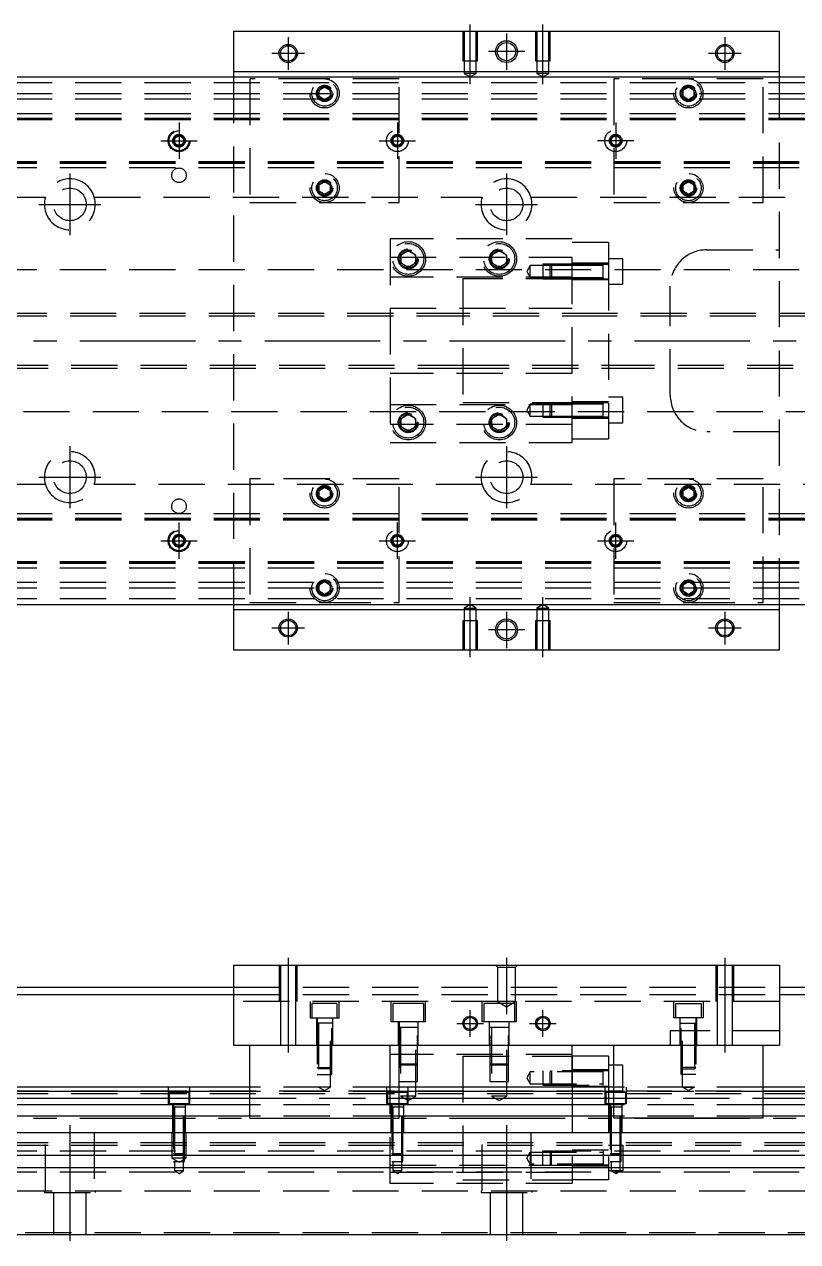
# Model space of a CAD drawing. Extents: x -13 to 801, y -276 to 87.
# Drawn here: x 174.5 to 387, y -247.7 to 87 of the extents above; entities that cross this region are included whole.
import ezdxf

# ---------------------------------------------------------------- set-up
doc = ezdxf.new("R2010")
doc.units = 0
doc.linetypes.add('CENTER', pattern=[50.8, 31.75, -6.35, 6.35, -6.35])
doc.linetypes.add('DASHED', pattern=[19.05, 12.7, -6.35])
doc.layers.get('0').update_dxf_attribs({"linetype": 'CONTINUOUS'})
doc.layers.add('CENTER', color=1, linetype='CENTER')

msp = doc.modelspace()

# ---------------------------------------------------------------- linework, layer by layer
at = {"color": 7, "linetype": 'CONTINUOUS'}
for p, q in [((232, 85), (232, 74)), ((382, 85), (232, 85)), ((382, 74), (382, 85)), ((232, 74), (382, 74)), ((232, 74), (232, 72.5)), ((382, 72.5), (382, 74)), ((611, 72.5), (3, 72.5)), ((3, -72.5), (611, -72.5)), ((232, -72.5), (232, -74)), ((382, -74), (382, -72.5)), ((232, -74), (232, -85)), ((382, -74), (232, -74)), ((382, -85), (382, -74)), ((232, -85), (382, -85)), ((232, -171.72), (232, -193.72)), ((232, -171.72), (382, -171.72)), ((382, -171.72), (382, -193.72)), ((3, -177.72), (232, -177.72)), ((11, -179.72), (232, -179.72)), ((382, -177.72), (611, -177.72)), ((382, -179.72), (603, -179.72)), ((232, -193.72), (382, -193.72)), ((236.5, -213.72), (236.5, -193.72)), ((277.5, -213.72), (277.5, -193.72)), ((325, -205.22), (325, -193.72)), ((336.5, -213.72), (336.5, -193.72)), ((377.5, -213.72), (377.5, -193.72)), ((335, -196.72), (325, -196.72)), ((325, -196.72), (325, -205.22)), ((335, -196.72), (335, -205.22)), ((336.5, -199.22), (335, -199.22)), ((236.5, -205.22), (17, -205.22)), ((236.5, -206.472272), (17, -206.472272)), ((336.5, -205.22), (277.5, -205.22)), ((336.5, -206.472272), (277.5, -206.472272)), ((597, -205.22), (377.5, -205.22)), ((597, -206.472272), (377.5, -206.472272)), ((17, -208.24668), (236.5, -208.24668)), ((236.5, -210.143076), (17, -210.143076)), ((277.5, -208.24668), (336.5, -208.24668)), ((336.5, -210.143076), (277.5, -210.143076)), ((377.5, -208.24668), (597, -208.24668)), ((597, -210.143076), (377.5, -210.143076)), ((236.5, -213.197372), (17, -213.197372)), ((236.5, -213.72), (277.5, -213.72)), ((336.5, -213.197372), (277.5, -213.197372)), ((377.5, -213.72), (336.5, -213.72)), ((597, -213.197372), (377.5, -213.197372)), ((17, -217.72), (597, -217.72)), ((597, -224.02), (17, -224.02)), ((597, -227.42), (17, -227.42)), ((17, -245.72), (597, -245.72))]:
    msp.add_line(p, q, dxfattribs=at)
at = {"color": 3, "linetype": 'DASHED'}
for p, q in [((295.000006, 85), (295.000006, 77)), ((295.35, 85), (295.35, 77)), ((298.65, 77), (298.65, 85)), ((298.999994, 77), (298.999994, 85)), ((315.000006, 85), (315.000006, 77)), ((315.35, 85), (315.35, 77)), ((318.65, 77), (318.65, 85)), ((318.999994, 77), (318.999994, 85)), ((295.000006, 77), (298.999994, 77)), ((295.35, 77), (295.35, 73.5)), ((298.65, 73.5), (298.65, 77)), ((315.000006, 77), (318.999994, 77)), ((315.35, 77), (315.35, 73.5)), ((318.65, 73.5), (318.65, 77)), ((17, 71), (597, 71)), ((232, 72.5), (232, -72.5)), ((236.5, 72), (236.5, 38)), ((257, 72), (236.5, 72)), ((277.5, 72), (257, 72)), ((277.5, 38), (277.5, 72)), ((298.65, 73.5), (295.35, 73.5)), ((295.35, 73.5), (297, 72.547372)), ((297, 72.547372), (298.65, 73.5)), ((318.65, 73.5), (315.35, 73.5)), ((315.35, 73.5), (317, 72.547372)), ((317, 72.547372), (318.65, 73.5)), ((357, 72), (336.5, 72)), ((336.5, 72), (336.5, 38)), ((377.5, 72), (357, 72)), ((377.5, 38), (377.5, 72)), ((382, -72.5), (382, 72.5)), ((17, 68), (597, 68)), ((255, 68), (255.023172, 68.30356)), ((255.5, 68.866026), (257, 69.73205)), ((255.5, 67.133974), (255.5, 68.866026)), ((257, 66.26795), (255.5, 67.133974)), ((257, 69.73205), (258.5, 68.866026)), ((258.5, 67.133974), (257, 66.26795)), ((258.5, 68.866026), (258.5, 67.133974)), ((355.5, 68.866026), (357, 69.73205)), ((355.5, 67.133974), (355.5, 68.866026)), ((357, 66.26795), (355.5, 67.133974)), ((357, 69.73205), (358.5, 68.866026)), ((358.5, 67.133974), (357, 66.26795)), ((358.5, 68.866026), (358.5, 67.133974)), ((358.973226, 68.326156), (359, 68)), ((17, 66.5), (597, 66.5)), ((17, 62.5), (597, 62.5)), ((17, 61.247728), (597, 61.247728)), ((17, 61.1147), (597, 61.1147)), ((17, 61.1), (597, 61.1)), ((17, 60.8), (597, 60.8)), ((215.75, 55.721688), (217, 56.443376)), ((215.75, 54.278312), (215.75, 55.721688)), ((217, 53.556624), (215.75, 54.278312)), ((217, 56.443376), (218.25, 55.721688)), ((218.25, 54.278312), (217, 53.556624)), ((218.25, 55.721688), (218.25, 54.278312)), ((218.477374, 55.25955), (218.5, 55)), ((597, 49.2), (17, 49.2)), ((597, 48.9), (17, 48.9)), ((597, 48.8853), (17, 48.8853)), ((597, 48.752272), (17, 48.752272)), ((597, 47.5), (17, 47.5)), ((255.5, 42.866026), (257, 43.73205)), ((257, 43.73205), (258.5, 42.866026)), ((355.5, 42.866026), (357, 43.73205)), ((357, 43.73205), (358.5, 42.866026)), ((255.5, 41.133974), (255.5, 42.866026)), ((257, 40.26795), (255.5, 41.133974)), ((258.5, 41.133974), (257, 40.26795)), ((258.5, 42.866026), (258.5, 41.133974)), ((258.973226, 42.326156), (259, 42)), ((355.5, 41.133974), (355.5, 42.866026)), ((357, 40.26795), (355.5, 41.133974)), ((358.5, 41.133974), (357, 40.26795)), ((358.5, 42.866026), (358.5, 41.133974)), ((358.973226, 42.326156), (359, 42)), ((73.708204, 39.5), (180.291796, 39.5)), ((193.708204, 39.5), (300.291796, 39.5)), ((236.5, 38), (277.5, 38)), ((313.708204, 39.5), (420.291796, 39.5)), ((336.5, 38), (377.5, 38)), ((275, 28), (275, -28)), ((325, 28), (275, 28)), ((325, -28), (325, 28)), ((335, 27), (325, 27)), ((335, 27), (335, 20.976176)), ((278, 23.6547), (280, 24.809402)), ((278, 21.3453), (278, 23.6547)), ((280, 24.809402), (282, 23.6547)), ((282, 23.6547), (282, 21.3453)), ((303, 23.6547), (305, 24.809402)), ((303, 21.3453), (303, 23.6547)), ((305, 24.809402), (307, 23.6547)), ((307, 23.6547), (307, 21.3453)), ((362, 25), (382, 25)), ((275, 23), (325, 23)), ((280, 20.190598), (278, 21.3453)), ((282, 21.3453), (280, 20.190598)), ((282.483582, 22.786038), (282.5, 22.5)), ((305, 20.190598), (303, 21.3453)), ((307, 21.3453), (305, 20.190598)), ((307.483582, 22.786038), (307.5, 22.5)), ((313.5, 20.702558), (312.547372, 19.052558)), ((313.5, 17.402558), (313.5, 20.702558)), ((317, 20.702558), (313.5, 20.702558)), ((317, 21.052554), (317, 17.052564)), ((319.35, 21.052554), (317, 21.052554)), ((319, 20.702558), (317, 20.702558)), ((319.35, 21.052558), (319, 20.702558)), ((319, 17.402558), (319, 20.702558)), ((325, 20.702558), (319, 20.702558)), ((325, 20.702558), (319, 20.702558)), ((319.35, 21.052558), (319.35, 17.052558)), ((325, 21.052556), (319.35, 21.052558)), ((325, 21.052554), (319.35, 21.052554)), ((335, 21.302558), (325, 21.302558)), ((333.605, 21.052558), (325, 21.052556)), ((335, 20.976176), (325, 20.976176)), ((333.6, 20.702558), (325, 20.702558)), ((335, 21.052558), (333.595, 21.052558)), ((333.6, 17.052554), (333.6, 21.052564)), ((333.6, 17.052554), (333.6, 21.052564)), ((333.6, 20.702558), (333.6, 21.052564)), ((333.6, 20.836098), (333.6, 21.052558)), ((333.6, 21.052558), (333.6, 20.835892)), ((339, 22.552558), (335, 22.552558)), ((335, 20.976176), (335, -20.976176)), ((339, 15.552558), (339, 22.552558)), ((597, 19.5), (78.969694, 19.5)), ((325, 17.5), (275, 17.5)), ((295, 17), (295, -17)), ((325, 17), (295, 17)), ((312.547372, 19.052558), (313.5, 17.402558)), ((313.5, 17.402558), (317, 17.402558)), ((317, 17.402558), (319, 17.402558)), ((317, 17.052564), (319.35, 17.052564)), ((319, 17.402558), (325, 17.402558)), ((319, 17.402558), (319.35, 17.052558)), ((319, 17.402558), (325, 17.402558)), ((319.35, 17.052564), (325, 17.052564)), ((319.35, 17.052558), (325, 17.052562)), ((325, 17.402558), (333.6, 17.402558)), ((325, 17.052562), (333.605, 17.052558)), ((325, 16.802558), (335, 16.802558)), ((333.595, 17.052558), (335, 17.052558)), ((333.6, 17.052554), (333.6, 17.402558)), ((333.6, 17.269268), (333.6, 17.052558)), ((333.6, 17.052558), (333.6, 17.26902)), ((335, 15.552558), (339, 15.552558)), ((352, -15), (352, 15)), ((295, 7.5), (54, 7.5)), ((295, 6.75), (54, 6.75)), ((275, 9), (325, 9)), ((335, 7.5), (295, 7.5)), ((335, 7.499994), (295, 7.499994)), ((335, 6.75), (295, 6.75)), ((335, 6.75), (295, 6.75)), ((547.005, 7.5), (335, 7.5)), ((547, 6.75), (335, 6.75)), ((54, -6.75), (295, -6.75)), ((54, -7.5), (295, -7.5)), ((325, -9), (275, -9)), ((295, -6.75), (335, -6.75)), ((295, -6.75), (335, -6.75)), ((295, -7.499994), (335, -7.499994)), ((295, -7.5), (335, -7.5)), ((335, -6.75), (547, -6.75)), ((335, -7.5), (547.005, -7.5)), ((339, -15.552558), (335, -15.552558)), ((339, -22.552558), (339, -15.552558)), ((78.969694, -19.5), (597, -19.5)), ((275, -17.5), (325, -17.5)), ((295, -17), (325, -17)), ((313.5, -17.402558), (312.547372, -19.052558)), ((312.547372, -19.052558), (313.5, -20.702558)), ((313.5, -20.702558), (313.5, -17.402558)), ((317, -17.402558), (313.5, -17.402558)), ((317, -17.052564), (317, -21.052554)), ((319.35, -17.052564), (317, -17.052564)), ((319, -17.402558), (317, -17.402558)), ((319.35, -17.052558), (319, -17.402558)), ((319, -20.702558), (319, -17.402558)), ((325, -17.402558), (319, -17.402558)), ((325, -17.402558), (319, -17.402558)), ((319.35, -17.052558), (319.35, -21.052558)), ((325, -17.052562), (319.35, -17.052558)), ((325, -17.052564), (319.35, -17.052564)), ((335, -16.802558), (325, -16.802558)), ((333.605, -17.052558), (325, -17.052562)), ((333.6, -17.402558), (325, -17.402558)), ((335, -17.052558), (333.595, -17.052558)), ((333.6, -21.052564), (333.6, -17.052554)), ((333.6, -21.051878), (333.6, -17.052554)), ((333.6, -17.26902), (333.6, -17.052558)), ((333.6, -17.052558), (333.6, -17.269226)), ((325, -23), (275, -23)), ((278, -21.3453), (280, -20.190598)), ((278, -23.6547), (278, -21.3453)), ((280, -20.190598), (282, -21.3453)), ((282, -21.3453), (282, -23.6547)), ((282.483582, -22.213962), (282.5, -22.5)), ((302.5, -22.5), (302.518502, -22.196412)), ((303, -21.3453), (305, -20.190598)), ((303, -23.6547), (303, -21.3453)), ((305, -20.190598), (307, -21.3453)), ((307, -21.3453), (307, -23.6547)), ((313.5, -20.702558), (317, -20.702558)), ((317, -20.702558), (319, -20.702558)), ((317, -21.052554), (319.35, -21.052554)), ((319, -20.702558), (325, -20.702558)), ((319, -20.702558), (319.35, -21.052558)), ((319, -20.702558), (325, -20.702558)), ((319.35, -21.052554), (325, -21.052554)), ((319.35, -21.052558), (325, -21.052556)), ((325, -20.702558), (333.6, -20.702558)), ((335, -20.976176), (325, -20.976176)), ((325, -21.052556), (333.605, -21.052558)), ((325, -21.302558), (335, -21.302558)), ((333.595, -21.052558), (335, -21.052558)), ((333.6, -20.83585), (333.6, -21.052558)), ((333.6, -21.052558), (333.6, -20.836098)), ((333.6, -21.052564), (333.6, -21.051878)), ((335, -20.976176), (335, -27)), ((335, -22.552558), (339, -22.552558)), ((280, -24.809402), (278, -23.6547)), ((282, -23.6547), (280, -24.809402)), ((305, -24.809402), (303, -23.6547)), ((307, -23.6547), (305, -24.809402)), ((382, -25), (362, -25)), ((275, -28), (325, -28)), ((325, -27), (335, -27)), ((180.291796, -39.5), (73.708204, -39.5)), ((300.291796, -39.5), (193.708204, -39.5)), ((236.5, -38), (236.5, -72)), ((277.5, -38), (236.5, -38)), ((277.5, -72), (277.5, -38)), ((420.291796, -39.5), (313.708204, -39.5)), ((336.5, -38), (336.5, -72)), ((377.5, -38), (336.5, -38)), ((377.5, -72), (377.5, -38)), ((255.5, -41.133974), (257, -40.26795)), ((255.5, -42.866026), (255.5, -41.133974)), ((257, -43.73205), (255.5, -42.866026)), ((257, -40.26795), (258.5, -41.133974)), ((258.5, -42.866026), (257, -43.73205)), ((258.5, -41.133974), (258.5, -42.866026)), ((258.973226, -41.673844), (259, -42)), ((355, -42), (355.030168, -41.653934)), ((355.5, -41.133974), (357, -40.26795)), ((355.5, -42.866026), (355.5, -41.133974)), ((357, -43.73205), (355.5, -42.866026)), ((357, -40.26795), (358.5, -41.133974)), ((358.5, -42.866026), (357, -43.73205)), ((358.5, -41.133974), (358.5, -42.866026)), ((17, -47.5), (597, -47.5)), ((17, -48.752272), (597, -48.752272)), ((17, -48.8853), (597, -48.8853)), ((17, -48.9), (597, -48.9)), ((17, -49.2), (597, -49.2)), ((215.5, -55), (215.52041, -54.75339)), ((215.75, -54.278312), (217, -53.556624)), ((215.75, -55.721688), (215.75, -54.278312)), ((217, -56.443376), (215.75, -55.721688)), ((217, -53.556624), (218.25, -54.278312)), ((218.25, -55.721688), (217, -56.443376)), ((218.25, -54.278312), (218.25, -55.721688)), ((597, -60.8), (17, -60.8)), ((597, -61.1), (17, -61.1)), ((597, -61.1147), (17, -61.1147)), ((597, -61.247728), (17, -61.247728)), ((597, -62.5), (17, -62.5)), ((597, -66.5), (17, -66.5)), ((255.5, -67.133974), (257, -66.26795)), ((257, -66.26795), (258.5, -67.133974)), ((355.5, -67.133974), (357, -66.26795)), ((357, -66.26795), (358.5, -67.133974)), ((597, -68), (17, -68)), ((255, -68), (255.023172, -67.69644)), ((255.5, -68.866026), (255.5, -67.133974)), ((257, -69.73205), (255.5, -68.866026)), ((258.5, -68.866026), (257, -69.73205)), ((258.5, -67.133974), (258.5, -68.866026)), ((355.5, -68.866026), (355.5, -67.133974)), ((357, -69.73205), (355.5, -68.866026)), ((358.5, -68.866026), (357, -69.73205)), ((358.5, -67.133974), (358.5, -68.866026)), ((358.973226, -67.673844), (359, -68)), ((597, -71), (17, -71)), ((236.5, -72), (257, -72)), ((257, -72), (277.5, -72)), ((297, -72.547372), (295.35, -73.5)), ((295.35, -73.5), (297, -73.5)), ((295.35, -73.5), (295.35, -77)), ((298.65, -73.5), (297, -72.547372)), ((297, -73.5), (298.65, -73.5)), ((298.65, -77), (298.65, -73.5)), ((317, -72.547372), (315.35, -73.5)), ((315.35, -73.5), (317, -73.5)), ((315.35, -73.5), (315.35, -77)), ((318.65, -73.5), (317, -72.547372)), ((317, -73.5), (318.65, -73.5)), ((318.65, -77), (318.65, -73.5)), ((336.5, -72), (357, -72)), ((357, -72), (377.5, -72)), ((298.999994, -77), (295.000006, -77)), ((295.000006, -77), (295.000006, -85)), ((295.35, -77), (295.35, -85)), ((298.65, -85), (298.65, -77)), ((298.999994, -85), (298.999994, -77)), ((318.999994, -77), (315.000006, -77)), ((315.000006, -77), (315.000006, -85)), ((315.35, -77), (315.35, -85)), ((318.65, -85), (318.65, -77)), ((318.999994, -85), (318.999994, -77)), ((244.500006, -171.72), (244.500006, -181.72)), ((244.9, -171.72), (244.9, -181.72)), ((249.1, -181.72), (249.1, -171.72)), ((249.499994, -181.72), (249.499994, -171.72)), ((304.5, -172.22), (304, -171.72)), ((304.5, -172.22), (304.5, -181.72)), ((304.5, -172.22), (309.5, -172.22)), ((309.5, -172.22), (310, -171.72)), ((309.5, -181.72), (309.5, -172.22)), ((364.500006, -171.72), (364.500006, -181.72)), ((364.9, -171.72), (364.9, -181.72)), ((369.1, -181.72), (369.1, -171.72)), ((369.499994, -181.72), (369.499994, -171.72)), ((232, -177.72), (382, -177.72)), ((232, -179.72), (382, -179.72)), ((304.5, -181.72), (232, -181.72)), ((244.9, -181.72), (244.9, -193.72)), ((249.1, -193.72), (249.1, -181.72)), ((253, -181.72), (253, -186.22)), ((260.5, -182.22), (253.5, -182.22)), ((253.5, -182.22), (253.5, -186.22)), ((260.5, -186.22), (260.5, -182.22)), ((261, -186.22), (261, -181.72)), ((275.25, -181.72), (275.25, -187.22)), ((284.25, -182.22), (275.75, -182.22)), ((275.75, -182.22), (275.75, -187.22)), ((284.25, -187.22), (284.25, -182.22)), ((284.75, -187.22), (284.75, -181.72)), ((300.25, -181.72), (300.25, -187.22)), ((309.25, -182.22), (300.75, -182.22)), ((300.75, -182.22), (300.75, -187.22)), ((309.5, -181.72), (304.5, -181.72)), ((304.5, -181.72), (307, -183.163376)), ((307, -183.163376), (309.5, -181.72)), ((309.25, -187.22), (309.25, -182.22)), ((382, -181.72), (309.5, -181.72)), ((309.75, -187.22), (309.75, -181.72)), ((353, -186.22), (353, -181.72)), ((353.5, -182.22), (360.5, -182.22)), ((353.5, -186.22), (353.5, -182.22)), ((360.5, -182.22), (360.5, -186.22)), ((361, -181.72), (361, -186.22)), ((364.9, -181.72), (364.9, -193.72)), ((369.1, -193.72), (369.1, -181.72)), ((253, -186.22), (261, -186.22)), ((254.75, -186.22), (254.75, -193.72)), ((254.999972, -186.22), (255.000006, -201.72)), ((258.999994, -201.72), (259.000028, -186.22)), ((259.25, -193.72), (259.25, -186.22)), ((275.25, -187.22), (284.75, -187.22)), ((277.25, -187.22), (277.25, -193.72)), ((277.500006, -187.22), (277.500006, -203.72)), ((282.499994, -203.72), (282.499994, -187.22)), ((282.75, -193.72), (282.75, -187.22)), ((300.25, -187.22), (309.75, -187.22)), ((302.25, -187.22), (302.25, -193.72)), ((302.500006, -203.72), (302.500006, -187.22)), ((307.499994, -203.72), (307.499994, -187.22)), ((307.75, -193.72), (307.75, -187.22)), ((361, -186.22), (353, -186.22)), ((354.75, -193.72), (354.75, -186.22)), ((355.000006, -201.72), (354.999972, -186.22)), ((359.000028, -186.22), (358.999994, -201.72)), ((359.25, -186.22), (359.25, -193.72)), ((259.25, -187.62), (254.999994, -187.62)), ((255.35, -187.62), (255.35, -205.22)), ((258.65, -205.22), (258.65, -187.62)), ((282.500006, -188.82), (277.499994, -188.82)), ((277.9, -188.82), (277.9, -207.72)), ((282.1, -207.72), (282.1, -188.82)), ((307.500006, -188.82), (302.499994, -188.82)), ((302.9, -188.82), (302.9, -207.72)), ((307.1, -207.72), (307.1, -188.82)), ((352, -189.72), (352, -193.72)), ((382, -189.72), (352, -189.72)), ((354.75, -187.62), (359.000006, -187.62)), ((355.35, -205.22), (355.35, -187.62)), ((358.65, -187.62), (358.65, -205.22)), ((275, -205.22), (275, -193.72)), ((325, -196.22), (275, -196.22)), ((295, -196.72), (295, -230.72)), ((295, -196.72), (325, -196.72)), ((255, -199.87), (259, -199.87)), ((255, -199.87), (255.35, -200.22)), ((258.65, -200.22), (255.35, -200.22)), ((258.65, -200.22), (259, -199.87)), ((277.5, -198.82), (280, -198.82)), ((277.5, -198.82), (277.9, -199.22)), ((280, -199.22), (277.9, -199.22)), ((280, -198.82), (280.35, -198.82)), ((280.35, -199.22), (280, -199.22)), ((280.35, -198.82), (282.5, -198.82)), ((282.1, -199.22), (280.35, -199.22)), ((282.1, -199.22), (282.5, -198.82)), ((302.5, -198.82), (307.5, -198.82)), ((302.5, -198.82), (302.9, -199.22)), ((307.1, -199.22), (302.9, -199.22)), ((307.1, -199.22), (307.5, -198.82)), ((335, -200.719975), (317, -200.720006)), ((317, -200.720006), (317, -204.719994)), ((319.35, -200.72), (319, -201.07)), ((319.35, -200.72), (319.35, -204.72)), ((335, -200.47), (325, -200.47)), ((333.6, -204.720006), (333.6, -200.719994)), ((339, -199.22), (336.5, -199.22)), ((339, -205.22), (339, -199.22)), ((359, -199.87), (355, -199.87)), ((355.35, -200.22), (355, -199.87)), ((355.35, -200.22), (358.65, -200.22)), ((359, -199.87), (358.65, -200.22)), ((255.000006, -201.72), (258.999994, -201.72)), ((277.500006, -203.72), (282.499994, -203.72)), ((302.500006, -203.72), (307.499994, -203.72)), ((313.5, -201.07), (312.547372, -202.72)), ((312.547372, -202.72), (313.5, -204.37)), ((313.5, -204.37), (313.5, -201.07)), ((333.6, -201.07), (313.5, -201.07)), ((319, -204.37), (319, -201.07)), ((358.999994, -201.72), (355.000006, -201.72)), ((54, -206.22), (547, -206.22)), ((54, -206.97), (547, -206.97)), ((214, -205.22), (214, -209.72)), ((219.75, -206.72), (214.25, -206.72)), ((214.25, -206.72), (214.25, -209.72)), ((219.75, -209.72), (219.75, -206.72)), ((220, -209.72), (220, -205.22)), ((277.5, -205.22), (236.5, -205.22)), ((277.5, -206.472272), (236.5, -206.472272)), ((258.65, -205.22), (255.35, -205.22)), ((255.35, -205.22), (257, -206.172628)), ((257, -206.172628), (258.65, -205.22)), ((274, -205.22), (274, -209.72)), ((279.75, -206.72), (274.25, -206.72)), ((274.25, -206.72), (274.25, -209.72)), ((275, -231.72), (275, -205.22)), ((279.75, -209.72), (279.75, -206.72)), ((280, -209.72), (280, -205.22)), ((313.5, -204.37), (333.6, -204.37)), ((317, -204.719994), (335, -204.720025)), ((319, -204.37), (319.35, -204.72)), ((325, -204.97), (335, -204.97)), ((325, -205.22), (325, -230.72)), ((325, -205.22), (325, -231.72)), ((334, -205.22), (334, -209.72)), ((339.75, -206.72), (334.25, -206.72)), ((334.25, -206.72), (334.25, -209.72)), ((335, -205.22), (335, -230.72)), ((335, -206.22), (339, -206.22)), ((377.5, -205.22), (336.5, -205.22)), ((377.5, -206.472272), (336.5, -206.472272)), ((339, -206.22), (339, -205.22)), ((339.75, -209.72), (339.75, -206.72)), ((340, -209.72), (340, -205.22)), ((355.35, -205.22), (358.65, -205.22)), ((357, -206.172628), (355.35, -205.22)), ((358.65, -205.22), (357, -206.172628)), ((214, -209.72), (220, -209.72)), ((215.25, -209.72), (215.25, -217.72)), ((218.500006, -210.72), (215.499994, -210.72)), ((215.500006, -209.72), (215.500006, -225.72)), ((215.75, -210.72), (215.75, -225.72)), ((218.25, -225.72), (218.25, -210.72)), ((218.499994, -225.72), (218.499994, -209.72)), ((218.75, -217.72), (218.75, -209.72)), ((236.5, -208.24668), (277.5, -208.24668)), ((277.5, -210.143076), (236.5, -210.143076)), ((274, -209.72), (280, -209.72)), ((275.25, -209.72), (275.25, -217.72)), ((278.500006, -210.72), (275.499994, -210.72)), ((275.500006, -209.72), (275.500006, -225.72)), ((275.75, -210.72), (275.75, -225.72)), ((282.1, -207.72), (277.9, -207.72)), ((277.9, -207.72), (280, -208.932436)), ((278.25, -225.72), (278.25, -210.72)), ((278.499994, -225.72), (278.499994, -209.72)), ((278.75, -217.72), (278.75, -209.72)), ((280, -208.932436), (282.1, -207.72)), ((307.1, -207.72), (302.9, -207.72)), ((302.9, -207.72), (305, -208.932436)), ((305, -208.932436), (307.1, -207.72)), ((334, -209.72), (340, -209.72)), ((335.25, -209.72), (335.25, -217.72)), ((338.500006, -210.72), (335.499994, -210.72)), ((335.500006, -209.72), (335.500006, -225.72)), ((335.75, -210.72), (335.75, -225.72)), ((336.5, -208.24668), (377.5, -208.24668)), ((377.5, -210.143076), (336.5, -210.143076)), ((338.25, -225.72), (338.25, -210.72)), ((338.499994, -225.72), (338.499994, -209.72)), ((338.75, -217.72), (338.75, -209.72)), ((277.5, -213.197372), (236.5, -213.197372)), ((377.5, -213.197372), (336.5, -213.197372)), ((54, -220.47), (547, -220.47)), ((180.291796, -233.72), (180.291796, -217.72)), ((193.708204, -217.72), (193.708204, -233.72)), ((215, -217.72), (215, -224.72)), ((219, -224.72), (219, -217.72)), ((300.291796, -233.72), (300.291796, -217.72)), ((313.708204, -217.72), (313.708204, -233.72)), ((597, -222.87), (17, -222.87)), ((54, -221.22), (547, -221.22)), ((215.5, -223.47), (218.5, -223.47)), ((215.5, -223.47), (215.75, -223.72)), ((218.25, -223.72), (215.75, -223.72)), ((218.25, -223.72), (218.5, -223.47)), ((275.5, -223.47), (278.5, -223.47)), ((275.5, -223.47), (275.75, -223.72)), ((278.25, -223.72), (275.75, -223.72)), ((278.25, -223.72), (278.5, -223.47)), ((312.547372, -224.72), (313.5, -223.07)), ((313.5, -223.07), (313.5, -226.37)), ((313.5, -223.07), (333.6, -223.07)), ((317, -222.720006), (335, -222.719975)), ((317, -226.719994), (317, -222.720006)), ((319, -223.07), (319.35, -222.72)), ((319, -223.07), (319, -226.37)), ((319.35, -226.72), (319.35, -222.72)), ((325, -222.47), (335, -222.47)), ((333.6, -222.719994), (333.6, -226.720006)), ((335, -221.22), (339, -221.22)), ((335.5, -223.47), (338.5, -223.47)), ((335.5, -223.47), (335.75, -223.72)), ((338.25, -223.72), (335.75, -223.72)), ((338.25, -223.72), (338.5, -223.47)), ((339, -221.22), (339, -222.22)), ((339, -222.22), (339, -228.22)), ((219, -224.72), (215, -224.72)), ((215, -224.72), (217, -225.8747)), ((215.500006, -225.72), (218.499994, -225.72)), ((215.75, -225.72), (215.75, -228.22)), ((217, -225.8747), (219, -224.72)), ((218.25, -228.22), (218.25, -225.72)), ((275, -226.72), (325, -226.72)), ((275.500006, -225.72), (278.499994, -225.72)), ((275.75, -225.72), (275.75, -228.22)), ((278.25, -228.22), (278.25, -225.72)), ((313.5, -226.37), (312.547372, -224.72)), ((333.6, -226.37), (313.5, -226.37)), ((335, -226.720025), (317, -226.719994)), ((319.35, -226.72), (319, -226.37)), ((335, -226.97), (325, -226.97)), ((335.500006, -225.72), (338.499994, -225.72)), ((335.75, -225.72), (335.75, -228.22)), ((338.25, -228.22), (338.25, -225.72)), ((597, -228.57), (17, -228.57)), ((218.25, -228.22), (215.75, -228.22)), ((215.75, -228.22), (217, -228.941688)), ((217, -228.941688), (218.25, -228.22)), ((325, -228.728332), (275, -228.728332)), ((278.25, -228.22), (275.75, -228.22)), ((275.75, -228.22), (277, -228.941688)), ((277, -228.941688), (278.25, -228.22)), ((295, -230.72), (325, -230.72)), ((335, -230.72), (325, -230.72)), ((339, -228.22), (335, -228.22)), ((338.25, -228.22), (335.75, -228.22)), ((335.75, -228.22), (337, -228.941688)), ((337, -228.941688), (338.25, -228.22)), ((17, -233.72), (597, -233.72)), ((180, -233.72), (180, -234.22)), ((180, -234.22), (194, -234.22)), ((182.5, -234.22), (182.5, -245.72)), ((191.5, -245.72), (191.5, -234.22)), ((194, -234.22), (194, -233.72)), ((325, -231.72), (275, -231.72)), ((300, -233.72), (300, -234.22)), ((300, -234.22), (314, -234.22)), ((302.5, -234.22), (302.5, -245.72)), ((311.5, -245.72), (311.5, -234.22)), ((314, -234.22), (314, -233.72)), ((79.499994, -245.22), (597, -245.22))]:
    msp.add_line(p, q, dxfattribs=at)
at = {"color": 3, "linetype": 'CONTINUOUS'}
for centre, radius in [((247, 79), 2.5), ((367, 79), 2.5), ((247, -79), 2.5), ((367, -79), 2.5), ((297, -187.72), 2), ((317, -187.72), 2)]:
    msp.add_circle(centre, radius, dxfattribs=at)
at = {"color": 7, "linetype": 'CONTINUOUS'}
for centre, radius in [((247, 79), 2.1), ((307, 79.5), 3), ((307, 79.5), 2.5), ((367, 79), 2.1), ((247, -79), 2.1), ((307, -79.5), 3), ((367, -79), 2.1), ((307, -79.5), 2.5), ((297, -187.72), 1.65), ((317, -187.72), 1.65)]:
    msp.add_circle(centre, radius, dxfattribs=at)
at = {"color": 3, "linetype": 'DASHED'}
for centre, radius in [((257, 68), 4), ((257, 68), 3.5), ((357, 68), 4), ((357, 68), 3.5), ((257, 68), 2.25), ((257, 68), 2), ((357, 68), 2.25), ((357, 68), 2), ((217, 55), 3), ((217, 55), 2.75), ((277, 55), 3), ((337, 55), 3), ((217, 55), 1.75), ((217, 55), 1.5), ((217, 55), 1.25), ((277, 55), 1.75), ((277, 55), 1.5), ((277, 55), 1.25), ((337, 55), 1.75), ((337, 55), 1.5), ((337, 55), 1.25), ((217, 45.5), 2), ((257, 42), 4), ((257, 42), 3.5), ((257, 42), 2.25), ((257, 42), 2), ((257, 42), 1.65), ((357, 42), 4), ((357, 42), 3.5), ((357, 42), 2.25), ((357, 42), 2), ((357, 42), 1.65), ((187, 37.5), 4.5), ((307, 37.5), 4.5), ((280, 22.5), 4.75), ((305, 22.5), 4.75), ((280, 22.5), 4.25), ((280, 22.5), 2.75), ((280, 22.5), 2.5), ((280, 22.5), 2.1), ((305, 22.5), 4.25), ((305, 22.5), 2.75), ((305, 22.5), 2.5), ((305, 22.5), 2.1), ((280, -22.5), 4.75), ((280, -22.5), 4.25), ((280, -22.5), 2.75), ((280, -22.5), 2.5), ((305, -22.5), 4.75), ((305, -22.5), 4.25), ((305, -22.5), 2.75), ((305, -22.5), 2.5), ((280, -22.5), 2.1), ((305, -22.5), 2.1), ((187, -37.5), 4.5), ((307, -37.5), 4.5), ((257, -42), 4), ((257, -42), 3.5), ((257, -42), 2.25), ((257, -42), 2), ((357, -42), 4), ((357, -42), 3.5), ((357, -42), 2.25), ((357, -42), 2), ((217, -45.5), 2), ((257, -42), 1.65), ((357, -42), 1.65), ((217, -55), 3), ((217, -55), 2.75), ((217, -55), 1.75), ((217, -55), 1.5), ((277, -55), 3), ((277, -55), 1.75), ((277, -55), 1.5), ((337, -55), 3), ((337, -55), 1.75), ((337, -55), 1.5), ((217, -55), 1.25), ((277, -55), 1.25), ((337, -55), 1.25), ((257, -68), 4), ((257, -68), 3.5), ((257, -68), 2.25), ((257, -68), 2), ((357, -68), 4), ((357, -68), 3.5), ((357, -68), 2.25), ((357, -68), 2)]:
    msp.add_circle(centre, radius, dxfattribs=at)
for centre, radius, start, end in [((257, 68), 1.65, 155.380023, 180), ((257, 68), 1.65, 180, 204.619977), ((257, 68), 1.65, 144.619977, 155.380023), ((257, 68), 1.65, 204.619977, 215.380023), ((257, 68), 1.65, 95.380023, 144.619977), ((257, 68), 1.65, 215.380023, 264.619977), ((257, 68), 1.65, 84.619977, 95.380023), ((257, 68), 1.65, 35.380023, 84.619977), ((257, 68), 1.65, 275.380023, 324.619977), ((257, 68), 1.65, 24.619977, 35.380023), ((257, 68), 1.65, 324.619977, 335.380023), ((257, 68), 1.65, 335.380023, 24.619977), ((357, 68), 1.65, 155.380023, 180), ((357, 68), 1.65, 180, 204.619977), ((357, 68), 1.65, 144.619977, 155.380023), ((357, 68), 1.65, 204.619977, 215.380023), ((357, 68), 1.65, 95.380023, 144.619977), ((357, 68), 1.65, 215.380023, 264.619977), ((357, 68), 1.65, 84.619977, 95.380023), ((357, 68), 1.65, 35.380023, 84.619977), ((357, 68), 1.65, 275.380023, 324.619977), ((357, 68), 1.65, 24.619977, 35.380023), ((357, 68), 1.65, 324.619977, 335.380023), ((357, 68), 1.65, 335.380023, 24.619977), ((257, 68), 1.65, 264.619977, 275.380023), ((357, 68), 1.65, 264.619977, 275.380023), ((187, 37.5), 7, 16.60155, 163.39845), ((307, 37.5), 7, 16.60155, 163.39845), ((187, 37.5), 7, 163.39845, 16.60155), ((307, 37.5), 7, 163.39845, 16.60155), ((362, 15), 10, 90, 180), ((362, -15), 10, 180, 270), ((187, -37.5), 7, 343.39845, 196.60155), ((307, -37.5), 7, 343.39845, 196.60155), ((187, -37.5), 7, 196.60155, 343.39845), ((307, -37.5), 7, 196.60155, 343.39845), ((257, -68), 1.65, 95.380023, 144.619977), ((257, -68), 1.65, 84.619977, 95.380023), ((257, -68), 1.65, 35.380023, 84.619977), ((357, -68), 1.65, 95.380023, 144.619977), ((357, -68), 1.65, 84.619977, 95.380023), ((357, -68), 1.65, 35.380023, 84.619977), ((257, -68), 1.65, 155.380023, 180), ((257, -68), 1.65, 180, 204.619977), ((257, -68), 1.65, 144.619977, 155.380023), ((257, -68), 1.65, 204.619977, 215.380023), ((257, -68), 1.65, 215.380023, 264.619977), ((257, -68), 1.65, 264.619977, 275.380023), ((257, -68), 1.65, 275.380023, 324.619977), ((257, -68), 1.65, 24.619977, 35.380023), ((257, -68), 1.65, 324.619977, 335.380023), ((257, -68), 1.65, 335.380023, 24.619977), ((357, -68), 1.65, 155.380023, 180), ((357, -68), 1.65, 180, 204.619977), ((357, -68), 1.65, 144.619977, 155.380023), ((357, -68), 1.65, 204.619977, 215.380023), ((357, -68), 1.65, 215.380023, 264.619977), ((357, -68), 1.65, 264.619977, 275.380023), ((357, -68), 1.65, 275.380023, 324.619977), ((357, -68), 1.65, 24.619977, 35.380023), ((357, -68), 1.65, 324.619977, 335.380023), ((357, -68), 1.65, 335.380023, 24.619977)]:
    msp.add_arc(centre, radius, start, end, dxfattribs=at)
at = {"layer": 'CENTER', "color": 1, "linetype": 'CENTER'}
for p, q in [((297, 70.547372), (297, 87)), ((307, 84.5), (307, 74.5)), ((317, 70.547372), (317, 87)), ((247, 83.5), (247, 74.5)), ((367, 83.5), (367, 74.5)), ((251.5, 79), (242.5, 79)), ((312, 79.5), (302, 79.5)), ((371.5, 79), (362.5, 79)), ((217, 60), (217, 50)), ((277, 60), (277, 50)), ((337, 60), (337, 50)), ((212, 55), (222, 55)), ((272, 55), (282, 55)), ((342, 55), (332, 55)), ((187, 46), (187, 29)), ((307, 46), (307, 29)), ((178.5, 37.5), (195.5, 37.5)), ((298.5, 37.5), (315.5, 37.5)), ((-13.447893, 0), (654.546148, 0)), ((187, -29), (187, -46)), ((307, -29), (307, -46)), ((178.5, -37.5), (195.5, -37.5)), ((298.5, -37.5), (315.5, -37.5)), ((217, -60), (217, -50)), ((277, -60), (277, -50)), ((337, -60), (337, -50)), ((212, -55), (222, -55)), ((272, -55), (282, -55)), ((332, -55), (342, -55)), ((297, -87), (297, -70.547372)), ((317, -87), (317, -70.547372)), ((247, -74.5), (247, -83.5)), ((307, -74.5), (307, -84.5)), ((367, -74.5), (367, -83.5)), ((251.5, -79), (242.5, -79)), ((312, -79.5), (302, -79.5)), ((371.5, -79), (362.5, -79)), ((247, -169.72), (247, -195.72)), ((307, -169.72), (307, -185.163376)), ((367, -169.72), (367, -195.72)), ((297, -191.37), (297, -184.07)), ((317, -191.37), (317, -184.07)), ((293.35, -187.72), (300.65, -187.72)), ((313.35, -187.72), (320.65, -187.72)), ((-13.447893, -213.72), (654.546148, -213.72)), ((187, -215.72), (187, -247.72)), ((307, -215.72), (307, -247.72))]:
    msp.add_line(p, q, dxfattribs=at)

doc.saveas('drawing.dxf')
